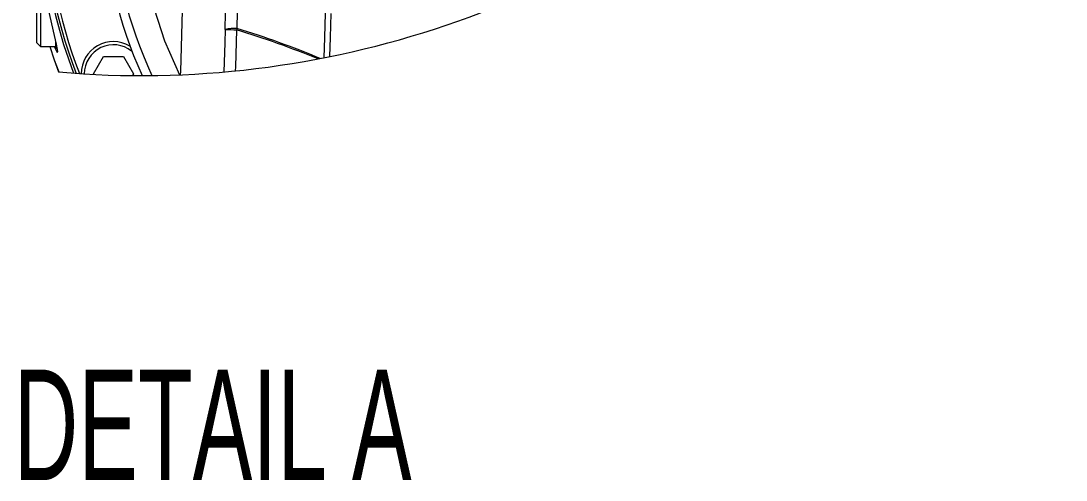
# Model space of a CAD drawing. Header units: millimetres. Extents: x 26 to 585, y 36 to 406.
# Drawn here: x 377.35 to 410.41, y 330.81 to 345.34 of the extents above; entities that cross this region are included whole.
import ezdxf

# ---------------------------------------------------------------- set-up
doc = ezdxf.new("R2010")
doc.units = ezdxf.units.MM
doc.styles.add('SLDTEXTSTYLE0', font='TXT', dxfattribs={"width": 0.605})

msp = doc.modelspace()

# ---------------------------------------------------------------- linework, layer by layer
at = {"color": 7, "linetype": 'Continuous', "lineweight": 15}
for p, q in [((377.851612, 344.642584), (377.851612, 347.890217)), ((377.971607, 347.117026), (377.971607, 344.522585)), ((383.811014, 345.066134), (383.818402, 345.594254)), ((384.187287, 345.633094), (384.182687, 345.099036)), ((377.851612, 344.642584), (377.971607, 344.522585)), ((377.971607, 344.522585), (378.451611, 344.522585)), ((378.451611, 344.472584), (378.451611, 344.693441)), ((378.451611, 344.472584), (378.500945, 344.472584)), ((379.643108, 343.658869), (379.960651, 344.208871)), ((379.960651, 344.208871), (380.595739, 344.208871)), ((380.595739, 344.208871), (380.913279, 343.658869)), ((379.651665, 343.644042), (379.643108, 343.658869)), ((380.913279, 343.658869), (380.883774, 343.607765))]:
    msp.add_line(p, q, dxfattribs=at)
at = {"color": 7, "linetype": 'Continuous', "lineweight": 15, "flags": 128}
for points in [[(378.399859, 344.522585), (378.492779, 344.336648), (378.519038, 344.368149), (378.478515, 344.602023), (378.385949, 345.012371), (378.259546, 345.574912), (378.12326, 346.239228), (378.00088, 346.920576), (377.904682, 347.52803), (377.833652, 347.991456), (377.781129, 348.262851), (377.742625, 348.313917), (377.720277, 348.139804), (377.723108, 347.762015), (377.762521, 347.227771), (377.806186, 346.898158)], [(381.462986, 346.052994), (381.894096, 344.709214), (382.365907, 343.631205)], [(382.403481, 343.632754), (382.406498, 343.7321), (382.461595, 345.665824)], [(386.938064, 344.170128), (386.957577, 344.810587), (386.980696, 345.576037)], [(387.153196, 345.574234), (387.130185, 344.808128), (387.111912, 344.20484)], [(383.811014, 345.066134), (383.798229, 344.637204), (383.77061, 343.721208)], [(384.169827, 345.054251), (384.133796, 343.878899), (384.129996, 343.754899)], [(378.266929, 344.522585), (378.400589, 344.105799), (378.54446, 343.719978)]]:
    msp.add_lwpolyline(points, dxfattribs=at)
at = {"color": 8, "linetype": 'Continuous', "lineweight": 15, "flags": 128}
msp.add_lwpolyline([(378.267794, 344.522585), (378.401368, 344.10606), (378.545373, 343.719904)], dxfattribs=at)
at = {"color": 7, "linetype": 'Continuous', "lineweight": 0}
msp.add_arc((381.150503, 373.606912), 30.000337, 265.0166002, 359.9999817, dxfattribs=at)
at = {"color": 7, "linetype": 'Continuous', "lineweight": 15}
for centre, radius, start, end in [((393.951563, 349.329348), 13.993929, 31.4648792, 204.1386002), ((393.936433, 349.379501), 13.715019, 30.7617724, 204.8836028), ((393.940287, 349.326668), 15.956856, 146.5327281, 200.71395), ((393.661228, 349.293382), 15.609647, 179.8928061, 201.0882677), ((393.840645, 349.310638), 15.688882, 180.7522132, 201.0713794), ((384.148519, 343.36927), 1.730104, 88.8684105, 101.2492735), ((385.74659, 344.625738), 1.633954, 163.1621235, 164.7960713), ((375.088926, 315.811831), 30.666543, 67.5133447, 72.7502824), ((386.200008, 411.775883), 66.752512, 267.94901353, 268.25716283), ((375.247267, 315.940441), 30.450386, 67.802462, 72.9611778), ((380.278221, 343.659994), 1.021016, 59.7055194, 179.6416792)]:
    msp.add_arc(centre, radius, start, end, dxfattribs=at)
at = {"color": 8, "linetype": 'Continuous', "lineweight": 15}
msp.add_arc((380.278217, 343.65908), 0.921822, 51.4033849, 179.9257006, dxfattribs=at)

# ---------------------------------------------------------------- texts
at = {"color": 7, "linetype": 'Continuous', "lineweight": 0, "insert": (377.118626, 334.305075), "char_height": 3.5, "attachment_point": 1, "style": 'SLDTEXTSTYLE0'}
msp.add_mtext('DETAIL A', dxfattribs=at)

doc.saveas('drawing.dxf')
